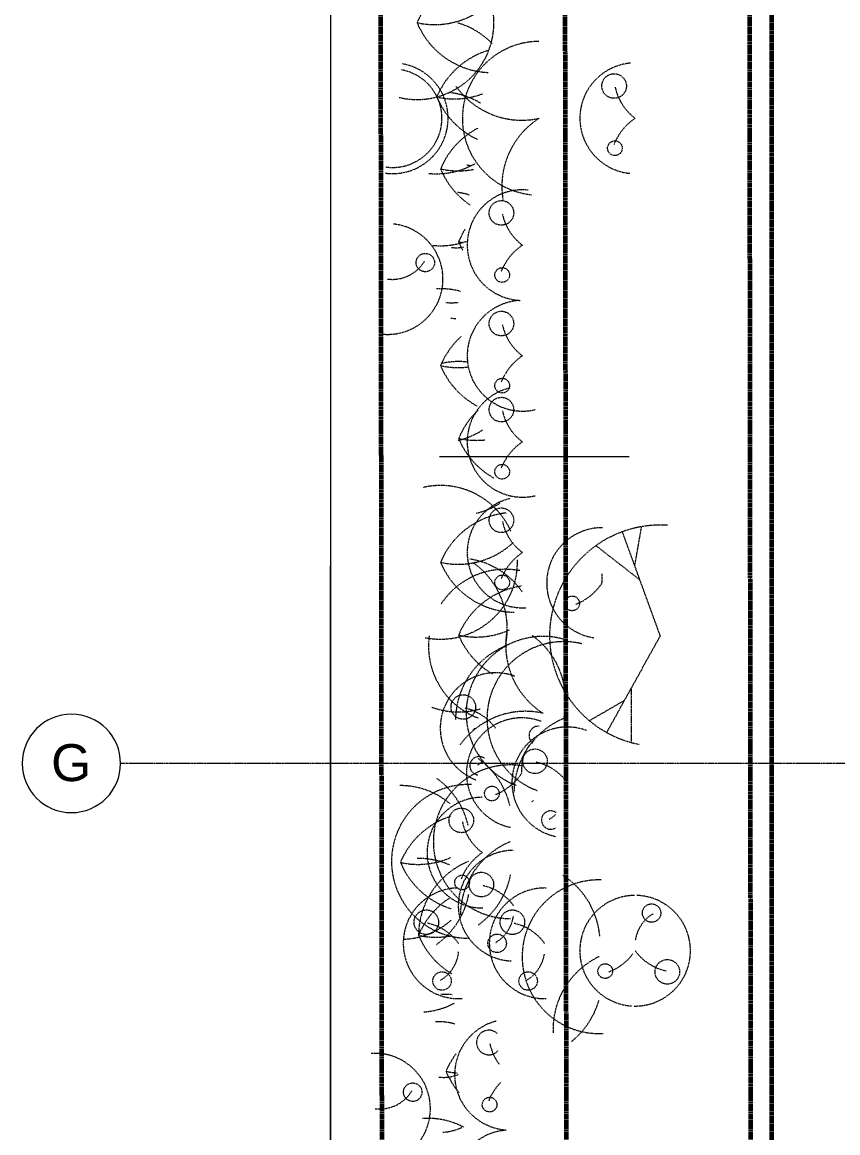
# Model space of a CAD drawing. Header units: inches. Extents: x -4105 to -1989, y 9836 to 11159.
# Drawn here: x -4104.6 to -3839.2, y 10347 to 10708.3 of the extents above; entities that cross this region are included whole.
import ezdxf

# ---------------------------------------------------------------- set-up
doc = ezdxf.new("R2010")
doc.units = ezdxf.units.IN
doc.header["$MEASUREMENT"] = 0
for name, pattern in [('Dash', [0.25, 0.125, -0.125]), ('Dash 1_16_', [0.125, 0.0625, -0.0625]), ('Double Dash 3_8_', [1, 0.375, -0.125, 0.125, -0.125, 0.125, -0.125]), ('Grid Line 1_2_', [0.875, 0.5, -0.125, 0.125, -0.125]), ('Hidden 1_8_', [0.1875, 0.125, -0.0625])]:
    doc.linetypes.add(name, pattern=pattern)
for name, color, linetype, lineweight in [('0-1', 7, 'Continuous', 5), ('0-2', 7, 'Continuous', 9), ('0-4', 130, 'Double Dash 3_8_', 60), ('0-5', 165, 'Continuous', 5), ('A-DETL-GENF-HDLN-1', 253, 'Dash', 9), ('A-DETL-HDLN', 90, 'Hidden 1_8_', 9), ('C-PROP-LINE-1', 130, 'Double Dash 3_8_', 60), ('C-PROP-LINE-2', 91, 'Dash 1_16_', 60), ('C-TOPO', 7, 'Continuous', 9), ('S-GRID-1', 1, 'Grid Line 1_2_', 9), ('S-GRID-IDEN', 1, 'Continuous', 9), ('S-GRID-IDEN-1', 147, 'Continuous', 9)]:
    doc.layers.add(name, color=color, linetype=linetype, lineweight=lineweight)
doc.styles.add('Arial', font='arial.ttf', dxfattribs={"height": 12})

# ---------------------------------------------------------------- blocks, each defined once
blk = doc.blocks.new('yew 26768 - yew 26768-1289254-ENLARGED FLOOR PLAN - 1ST FLOOR PLAN - WEST')
at = {"layer": 'A-DETL-GENF-HDLN-1'}
for radius, start, end in [(18, 0, 169.7949), (16, 0, 169.798), (16, 351.9596, 0), (18, 352.2054, 0)]:
    blk.add_arc((0, 0), radius, start, end, dxfattribs=at)
blk = doc.blocks.new('lupin 26755 - lupin 26755-V90-ENLARGED FLOOR PLAN - 1ST FLOOR PLAN - WEST')
at = {"layer": 'A-DETL-GENF-HDLN-1'}
blk.add_circle((-5.36, 12.26), 3, dxfattribs=at)
for centre, radius, start, end in [((0, 0), 18, 0, 174.1623), ((-12.13, 1.52), 12.23, 352.8605, 59.0245), ((0, 0), 18, 354.1618, 0)]:
    blk.add_arc(centre, radius, start, end, dxfattribs=at)
blk = doc.blocks.new('fountain grass 26747 - fountain grass 26747-V91-ENLARGED FLOOR PLAN - 1ST FLOOR PLAN - WEST')
at = {"layer": 'A-DETL-GENF-HDLN-1'}
for centre, radius, start, end in [((-25.61, 5.7), 26.24, 347.4534, 54.5466), ((0, 0), 25, 0, 153.9254), ((10.02, 24.25), 26.24, 180.4534, 247.5466), ((-10.02, 24.25), 26.24, 292.4534, 357.5304), ((0, 0), 25, 346.6068, 0)]:
    blk.add_arc(centre, radius, start, end, dxfattribs=at)
blk = doc.blocks.new('fountain grass 26747 - fountain grass 26747-V92-ENLARGED FLOOR PLAN - 1ST FLOOR PLAN - WEST')
at = {"layer": 'A-DETL-GENF-HDLN-1'}
for centre, radius, start, end in [((0, 0), 25, 133.9459, 164.1861), ((10.02, 24.25), 26.24, 196.3155, 247.5466), ((-25.61, 5.7), 26.24, 347.4534, 20.3157), ((-10.02, 24.25), 26.24, 292.4534, 335.2824), ((0, 0), 25, 0, 30.0619), ((0, 0), 25, 353.9873, 0)]:
    blk.add_arc(centre, radius, start, end, dxfattribs=at)
blk = doc.blocks.new('lupin 26755 - lupin 26755-V93-ENLARGED FLOOR PLAN - 1ST FLOOR PLAN - WEST')
at = {"layer": 'A-DETL-GENF-HDLN-1'}
for centre, radius, start, end in [((0, 0), 18, 161.3, 174.162), ((-12.13, 1.52), 12.23, 352.8605, 11.9283), ((0, 0), 18, 0, 7.0322), ((0, 0), 18, 354.162, 0)]:
    blk.add_arc(centre, radius, start, end, dxfattribs=at)
blk = doc.blocks.new('fountain grass 26747 - fountain grass 26747-V94-ENLARGED FLOOR PLAN - 1ST FLOOR PLAN - WEST')
at = {"layer": 'A-DETL-GENF-HDLN-1'}
for centre, radius, start, end in [((-25.61, -5.7), 26.24, 305.4534, 12.5466), ((22.14, 14.08), 26.24, 212.4534, 279.5466), ((0, 0), 25, 180.2584, 354.163)]:
    blk.add_arc(centre, radius, start, end, dxfattribs=at)
blk = doc.blocks.new('lupin 26755 - lupin 26755-V95-ENLARGED FLOOR PLAN - 1ST FLOOR PLAN - WEST')
at = {"layer": 'A-DETL-GENF-HDLN-1'}
for centre, radius in [((-10.49, -6.87), 4), ((9.72, -6.62), 2.39)]:
    blk.add_circle(centre, radius, dxfattribs=at)
for centre, radius, start, end in [((-13.57, 9.88), 16.78, 282.0514, 323.9486), ((15.36, 10.23), 18.46, 213.6663, 248.3337), ((0, 0), 18, 184.6547, 354.3191)]:
    blk.add_arc(centre, radius, start, end, dxfattribs=at)
blk = doc.blocks.new('fountain grass 26747 - fountain grass 26747-V96-ENLARGED FLOOR PLAN - 1ST FLOOR PLAN - WEST')
at = {"layer": 'A-DETL-GENF-HDLN-1'}
for centre, radius, start, end in [((-10.02, 24.25), 26.24, 292.4534, 331.9134), ((0, 0), 25, 13.2243, 33.4486), ((-25.61, 5.7), 26.24, 347.4534, 7.1067), ((0, 0), 25, 165.0697, 182.9793), ((10.02, 24.25), 26.24, 222.1711, 247.5466)]:
    blk.add_arc(centre, radius, start, end, dxfattribs=at)
blk = doc.blocks.new('lupin 26755 - lupin 26755-V97-ENLARGED FLOOR PLAN - 1ST FLOOR PLAN - WEST')
at = {"layer": 'A-DETL-GENF-HDLN-1'}
for centre, radius in [((-10.49, -6.87), 4), ((9.72, -6.62), 2.39)]:
    blk.add_circle(centre, radius, dxfattribs=at)
for centre, radius, start, end in [((0, 0), 18, 174.162, 357.8327), ((-13.57, 9.88), 16.78, 282.0514, 323.9486), ((15.36, 10.23), 18.46, 213.6663, 248.3337)]:
    blk.add_arc(centre, radius, start, end, dxfattribs=at)
blk = doc.blocks.new('fountain grass 26747 - fountain grass 26747-V98-ENLARGED FLOOR PLAN - 1ST FLOOR PLAN - WEST')
at = {"layer": 'A-DETL-GENF-HDLN-1'}
for centre, radius, start, end in [((-10.02, 24.25), 26.24, 292.4534, 330.9385), ((0, 0), 25, 13.2243, 32.657), ((-25.61, 5.7), 26.24, 347.4534, 6.3915), ((10.02, 24.25), 26.24, 223.0059, 247.5466), ((0, 0), 25, 173.813, 193.2211)]:
    blk.add_arc(centre, radius, start, end, dxfattribs=at)
blk = doc.blocks.new('lupin 26755 - lupin 26755-V99-ENLARGED FLOOR PLAN - 1ST FLOOR PLAN - WEST')
at = {"layer": 'A-DETL-GENF-HDLN-1'}
for centre, radius in [((-10.49, -6.87), 4), ((9.72, -6.62), 2.39)]:
    blk.add_circle(centre, radius, dxfattribs=at)
for centre, radius, start, end in [((0, 0), 18, 0, 13.2286), ((0, 0), 18, 186.5864, 0), ((-13.57, 9.88), 16.78, 282.0514, 323.9486), ((15.36, 10.23), 18.46, 213.6663, 248.3337)]:
    blk.add_arc(centre, radius, start, end, dxfattribs=at)
blk = doc.blocks.new('fountain grass 26747 - fountain grass 26747-V100-ENLARGED FLOOR PLAN - 1ST FLOOR PLAN - WEST')
at = {"layer": 'A-DETL-GENF-HDLN-1'}
for centre, radius, start, end in [((0, 0), 25, 114.0036, 193.221), ((-25.61, 5.7), 26.24, 347.4534, 43.2), ((0, 0), 25, 0, 91.7834), ((-10.02, 24.25), 26.24, 292.4534, 359.5466), ((10.02, 24.25), 26.24, 186.2611, 247.5466), ((0, 0), 25, 348.5302, 0)]:
    blk.add_arc(centre, radius, start, end, dxfattribs=at)
blk = doc.blocks.new('lupin 26755 - lupin 26755-V101-ENLARGED FLOOR PLAN - 1ST FLOOR PLAN - WEST')
at = {"layer": 'A-DETL-GENF-HDLN-1'}
for centre, radius in [((-10.49, -6.87), 4), ((9.72, -6.62), 2.39)]:
    blk.add_circle(centre, radius, dxfattribs=at)
for centre, radius, start, end in [((0, 0), 18, 0, 13.2287), ((0, 0), 18, 193.2289, 0), ((-13.57, 9.88), 16.78, 282.0514, 323.9486), ((15.36, 10.23), 18.46, 213.6663, 248.3337)]:
    blk.add_arc(centre, radius, start, end, dxfattribs=at)
blk = doc.blocks.new('fountain grass 26747 - fountain grass 26747-V102-ENLARGED FLOOR PLAN - 1ST FLOOR PLAN - WEST')
at = {"layer": 'A-DETL-GENF-HDLN-1'}
for centre, radius, start, end in [((0, 0), 25, 124.2585, 171.8057), ((10.02, 24.25), 26.24, 188.671, 247.5466), ((-25.61, 5.7), 26.24, 347.4534, 24.4229), ((-10.02, 24.25), 26.24, 292.4534, 330.0014), ((0, 0), 25, 0, 16.2223), ((0, 0), 25, 339.6306, 0)]:
    blk.add_arc(centre, radius, start, end, dxfattribs=at)
blk = doc.blocks.new('lupin 26755 - lupin 26755-V103-ENLARGED FLOOR PLAN - 1ST FLOOR PLAN - WEST')
at = {"layer": 'A-DETL-GENF-HDLN-1'}
for centre, radius in [((-10.49, -6.87), 4), ((9.72, -6.62), 2.39)]:
    blk.add_circle(centre, radius, dxfattribs=at)
for centre, radius, start, end in [((0, 0), 18, 193.2288, 0), ((-13.57, 9.88), 16.78, 282.0514, 323.9486), ((15.36, 10.23), 18.46, 213.6663, 248.3337), ((0, 0), 18, 0, 4.0224)]:
    blk.add_arc(centre, radius, start, end, dxfattribs=at)
blk = doc.blocks.new('fountain grass 26747 - fountain grass 26747-V104-ENLARGED FLOOR PLAN - 1ST FLOOR PLAN - WEST')
at = {"layer": 'A-DETL-GENF-HDLN-1'}
for centre, radius, start, end in [((0, 0), 25, 148.796, 174.1571), ((10.02, 24.25), 26.24, 207.6468, 247.5466), ((-25.61, 5.7), 26.24, 347.4534, 11.094), ((-10.02, 24.25), 26.24, 292.4534, 326), ((0, 0), 25, 0, 19.5303), ((0, 0), 25, 354.1629, 0)]:
    blk.add_arc(centre, radius, start, end, dxfattribs=at)
blk = doc.blocks.new('fountain grass 26747 - fountain grass 26747-V105-ENLARGED FLOOR PLAN - 1ST FLOOR PLAN - WEST')
at = {"layer": 'A-DETL-GENF-HDLN-1'}
for centre, radius, start, end in [((0, 0), 25, 170.2506, 174.1571), ((10.02, 24.25), 26.24, 237.6517, 247.5466), ((-25.61, 5.7), 26.24, 347.4534, 351.1718), ((-10.02, 24.25), 26.24, 292.4534, 299.3699), ((0, 0), 25, 354.163, 358.0635)]:
    blk.add_arc(centre, radius, start, end, dxfattribs=at)
blk = doc.blocks.new('elm sapling fall 24458 - elm sapling fall 24458-1276656-ENLARGED FLOOR PLAN - 1ST FLOOR PLAN - WEST')
at = {"layer": 'A-DETL-GENF-HDLN-1'}
for p, q in [((9.49, 17.12), (9.49, 34.73)), ((0, 0), (17.45, 31.49)), ((11.71, 21.13), (23.04, 27.67)), ((0, 0), (12.31, -33.83)), ((6.6, -18.13), (20.91, -29.31)), ((8.28, -22.76), (6.04, -35.49))]:
    blk.add_line(p, q, dxfattribs=at)
for start, end in [(360, 79.0682), (266.1511, 360)]:
    blk.add_arc((0, 0), 36, start, end, dxfattribs=at)
blk = doc.blocks.new('fountain grass 26747 - fountain grass 26747-V155-ENLARGED FLOOR PLAN - 1ST FLOOR PLAN - WEST')
at = {"layer": 'A-DETL-GENF-HDLN-1'}
for centre, radius, start, end in [((-25.61, 5.7), 26.24, 347.4534, 54.5466), ((0, 0), 25, 360, 159.6381), ((22.14, -14.08), 26.24, 80.4534, 147.5466), ((0, 0), 25, 343.7395, 360)]:
    blk.add_arc(centre, radius, start, end, dxfattribs=at)
blk = doc.blocks.new('fountain grass 26746 - fountain grass 26746-1276660-ENLARGED FLOOR PLAN - 1ST FLOOR PLAN - WEST')
at = {"layer": 'A-DETL-GENF-HDLN-1'}
for centre, radius, start, end in [((0, 0), 25, 358.268, 183.1803), ((-23.69, -11.28), 26.24, 25.4534, 92.5466), ((4.35, 25.88), 26.24, 275.2052, 327.5466), ((-7.03, 25.28), 26.24, 218.4534, 254.405)]:
    blk.add_arc(centre, radius, start, end, dxfattribs=at)
blk = doc.blocks.new('lupin 26755 - lupin 26755-V156-ENLARGED FLOOR PLAN - 1ST FLOOR PLAN - WEST')
at = {"layer": 'A-DETL-GENF-HDLN-1'}
blk.add_circle((9.72, 6.62), 2.39, dxfattribs=at)
for centre, radius, start, end in [((0, 0), 18, 360, 81.8917), ((15.36, -10.23), 18.46, 111.6663, 146.3337), ((0, 0), 18, 269.4108, 360), ((-12.13, -1.52), 12.23, 353.3259, 7.1395)]:
    blk.add_arc(centre, radius, start, end, dxfattribs=at)
blk = doc.blocks.new('fountain grass 26747 - fountain grass 26747-V157-ENLARGED FLOOR PLAN - 1ST FLOOR PLAN - WEST')
at = {"layer": 'A-DETL-GENF-HDLN-1'}
for centre, radius, start, end in [((0, 0), 25, 139.5646, 180.5445), ((10.02, 24.25), 26.24, 197.8058, 247.5466), ((-25.61, 5.7), 26.24, 347.4534, 24.0317), ((-10.02, 24.25), 26.24, 292.4534, 342.8604), ((0, 0), 25, 2.1107, 41.623)]:
    blk.add_arc(centre, radius, start, end, dxfattribs=at)
blk = doc.blocks.new('fountain grass 26747 - fountain grass 26747-V158-ENLARGED FLOOR PLAN - 1ST FLOOR PLAN - WEST')
at = {"layer": 'A-DETL-GENF-HDLN-1'}
for centre, radius, start, end in [((-10.02, 24.25), 26.24, 292.4534, 329.4117), ((0, 0), 25, 3.9919, 27.6923), ((0, 0), 25, 156.2026, 181.2542), ((10.02, 24.25), 26.24, 212.482, 247.5466), ((-25.61, 5.7), 26.24, 347.4534, 10.1091)]:
    blk.add_arc(centre, radius, start, end, dxfattribs=at)
blk = doc.blocks.new('lupin 26755 - lupin 26755-V159-ENLARGED FLOOR PLAN - 1ST FLOOR PLAN - WEST')
at = {"layer": 'A-DETL-GENF-HDLN-1'}
for centre, radius in [((-10.49, -6.87), 4), ((9.72, -6.62), 2.39)]:
    blk.add_circle(centre, radius, dxfattribs=at)
for centre, radius, start, end in [((0, 0), 18, 180.1333, 0), ((-13.57, 9.88), 16.78, 282.0514, 323.9486), ((15.36, 10.23), 18.46, 213.6663, 248.3337), ((0, 0), 18, 0, 0.548)]:
    blk.add_arc(centre, radius, start, end, dxfattribs=at)
blk = doc.blocks.new('lupin 26755 - lupin 26755-V160-ENLARGED FLOOR PLAN - 1ST FLOOR PLAN - WEST')
at = {"layer": 'A-DETL-GENF-HDLN-1'}
for centre, radius in [((-10.49, 6.87), 4), ((-5.36, -12.26), 3)]:
    blk.add_circle(centre, radius, dxfattribs=at)
for centre, radius, start, end in [((0, 0), 18, 90.544, 268.3216), ((-13.57, -9.88), 16.78, 36.0514, 77.9486), ((-12.13, -1.52), 12.23, 300.9755, 351.8507)]:
    blk.add_arc(centre, radius, start, end, dxfattribs=at)
blk = doc.blocks.new('fountain grass 26747 - fountain grass 26747-V161-ENLARGED FLOOR PLAN - 1ST FLOOR PLAN - WEST')
at = {"layer": 'A-DETL-GENF-HDLN-1'}
for centre, radius, start, end in [((-25.61, 5.7), 26.24, 13.4101, 54.5466), ((0, 0), 25, 79.6759, 270.2593), ((10.02, -24.25), 26.24, 112.4534, 179.5466), ((-25.61, -5.7), 26.24, 305.4534, 349.0065)]:
    blk.add_arc(centre, radius, start, end, dxfattribs=at)
blk = doc.blocks.new('lupin 26755 - lupin 26755-V162-ENLARGED FLOOR PLAN - 1ST FLOOR PLAN - WEST')
at = {"layer": 'A-DETL-GENF-HDLN-1'}
for centre, radius in [((-10.49, 6.87), 4), ((9.72, 6.62), 2.39), ((-5.36, -12.26), 3)]:
    blk.add_circle(centre, radius, dxfattribs=at)
for centre, radius, start, end in [((0, 0), 18, 88.944, 268.2685), ((0, 0), 18, 360, 86.5672), ((-13.57, -9.88), 16.78, 36.0514, 77.9486), ((15.36, -10.23), 18.46, 111.6663, 142.8588), ((-12.13, -1.52), 12.23, 300.9755, 351.2644), ((0, 0), 18, 270.3784, 360)]:
    blk.add_arc(centre, radius, start, end, dxfattribs=at)
blk = doc.blocks.new('fountain grass 26747 - fountain grass 26747-V163-ENLARGED FLOOR PLAN - 1ST FLOOR PLAN - WEST')
at = {"layer": 'A-DETL-GENF-HDLN-1'}
for centre, radius, start, end in [((-25.61, 5.7), 26.24, 347.4534, 54.5466), ((0, 0), 25, 79.2439, 146.6211), ((0, 0), 25, 172.2421, 249.6362), ((10.02, -24.25), 26.24, 112.4534, 179.5466), ((-25.61, -5.7), 26.24, 305.4534, 306.8581)]:
    blk.add_arc(centre, radius, start, end, dxfattribs=at)
blk = doc.blocks.new('lupin 26755 - lupin 26755-V164-ENLARGED FLOOR PLAN - 1ST FLOOR PLAN - WEST')
at = {"layer": 'A-DETL-GENF-HDLN-1'}
blk.add_circle((-10.49, 6.87), 4, dxfattribs=at)
for centre, radius, start, end in [((0, 0), 18, 69.6318, 257.8924), ((-13.57, -9.88), 16.78, 36.0514, 77.9486), ((-5.36, -12.26), 3, 54.8104, 302.2356), ((-12.13, -1.52), 12.23, 300.9755, 312.8432)]:
    blk.add_arc(centre, radius, start, end, dxfattribs=at)
blk = doc.blocks.new('lupin 26755 - lupin 26755-V165-ENLARGED FLOOR PLAN - 1ST FLOOR PLAN - WEST')
at = {"layer": 'A-DETL-GENF-HDLN-1'}
blk.add_circle((-10.49, 6.87), 4, dxfattribs=at)
for centre, radius, start, end in [((0, 0), 18, 69.6318, 249.6325), ((-13.57, -9.88), 16.78, 36.0514, 77.9486), ((-5.36, -12.26), 3, 54.8106, 264.7533), ((-12.13, -1.52), 12.23, 300.9755, 312.0028)]:
    blk.add_arc(centre, radius, start, end, dxfattribs=at)
blk = doc.blocks.new('fountain grass 26747 - fountain grass 26747-V166-ENLARGED FLOOR PLAN - 1ST FLOOR PLAN - WEST')
at = {"layer": 'A-DETL-GENF-HDLN-1'}
for centre, radius, start, end in [((-25.61, 5.7), 26.24, 347.4534, 54.5466), ((0, 0), 25, 76.4879, 249.6362), ((10.02, -24.25), 26.24, 112.4534, 179.5466), ((-25.61, -5.7), 26.24, 305.4534, 306.8581)]:
    blk.add_arc(centre, radius, start, end, dxfattribs=at)
blk = doc.blocks.new('lupin 26755 - lupin 26755-V167-ENLARGED FLOOR PLAN - 1ST FLOOR PLAN - WEST')
at = {"layer": 'A-DETL-GENF-HDLN-1'}
blk.add_circle((9.72, 6.62), 2.39, dxfattribs=at)
for centre, radius, start, end in [((0, 0), 18, 360, 78.0889), ((15.36, -10.23), 18.46, 111.6663, 146.3337), ((0, 0), 18, 249.6318, 360), ((-12.13, -1.52), 12.23, 312.0028, 7.1395), ((-5.36, -12.26), 3, 360, 54.8148), ((-5.36, -12.26), 3, 264.7489, 360)]:
    blk.add_arc(centre, radius, start, end, dxfattribs=at)
blk = doc.blocks.new('fountain grass 26747 - fountain grass 26747-V168-ENLARGED FLOOR PLAN - 1ST FLOOR PLAN - WEST')
at = {"layer": 'A-DETL-GENF-HDLN-1'}
for centre, radius, start, end in [((-25.61, 5.7), 26.24, 13.4106, 54.5466), ((0, 0), 25, 87.5538, 270.4367), ((10.02, -24.25), 26.24, 112.4534, 179.5466), ((-25.61, -5.7), 26.24, 305.4534, 349.0055)]:
    blk.add_arc(centre, radius, start, end, dxfattribs=at)
blk = doc.blocks.new('lupin 26755 - lupin 26755-V169-ENLARGED FLOOR PLAN - 1ST FLOOR PLAN - WEST')
at = {"layer": 'A-DETL-GENF-HDLN-1'}
for centre, radius in [((-10.49, 6.87), 4), ((-5.36, -12.26), 3)]:
    blk.add_circle(centre, radius, dxfattribs=at)
for centre, radius, start, end in [((0, 0), 18, 90.4331, 273.835), ((-13.57, -9.88), 16.78, 36.0514, 77.9486), ((-12.13, -1.52), 12.23, 300.9755, 354.0034)]:
    blk.add_arc(centre, radius, start, end, dxfattribs=at)
blk = doc.blocks.new('lupin 26755 - lupin 26755-V170-ENLARGED FLOOR PLAN - 1ST FLOOR PLAN - WEST')
at = {"layer": 'A-DETL-GENF-HDLN-1'}
for centre, radius in [((-10.49, 6.87), 4), ((-5.36, -12.26), 3)]:
    blk.add_circle(centre, radius, dxfattribs=at)
for centre, radius, start, end in [((0, 0), 18, 88.2687, 271.9835), ((-13.57, -9.88), 16.78, 36.0514, 77.9486), ((-12.13, -1.52), 12.23, 300.9755, 351.2616)]:
    blk.add_arc(centre, radius, start, end, dxfattribs=at)
blk = doc.blocks.new('lupin 26755 - lupin 26755-V171-ENLARGED FLOOR PLAN - 1ST FLOOR PLAN - WEST')
at = {"layer": 'A-DETL-GENF-HDLN-1'}
blk.add_circle((-5.36, 12.26), 3, dxfattribs=at)
for centre, radius, start, end in [((0, 0), 18, 13.4668, 183.9949), ((-12.13, 1.52), 12.23, 352.8605, 59.0245)]:
    blk.add_arc(centre, radius, start, end, dxfattribs=at)
blk = doc.blocks.new('lupin 26755 - lupin 26755-V172-ENLARGED FLOOR PLAN - 1ST FLOOR PLAN - WEST')
at = {"layer": 'A-DETL-GENF-HDLN-1'}
for centre, radius, start, end in [((0, 0), 18, 3.994, 24.6453), ((0, 0), 18, 163.3344, 183.9949), ((-12.13, 1.52), 12.23, 352.8605, 22.9738)]:
    blk.add_arc(centre, radius, start, end, dxfattribs=at)
blk = doc.blocks.new('fountain grass 26747 - fountain grass 26747-V173-ENLARGED FLOOR PLAN - 1ST FLOOR PLAN - WEST')
at = {"layer": 'A-DETL-GENF-HDLN-1'}
for centre, radius, start, end in [((0, 0), 25, 15.8605, 35.6133), ((0, 0), 25, 152.3061, 183.989), ((10.02, 24.25), 26.24, 207.4006, 247.5466), ((-25.61, 5.7), 26.24, 347.4534, 16.3925), ((-10.02, 24.25), 26.24, 292.4534, 337.1992)]:
    blk.add_arc(centre, radius, start, end, dxfattribs=at)
blk = doc.blocks.new('lupin 26755 - lupin 26755-V174-ENLARGED FLOOR PLAN - 1ST FLOOR PLAN - WEST')
at = {"layer": 'A-DETL-GENF-HDLN-1'}
blk.add_circle((9.72, -6.62), 2.39, dxfattribs=at)
for centre, radius, start, end in [((0, 0), 18, 194.281, 353.7053), ((-13.57, 9.88), 16.78, 282.0514, 307.12), ((15.36, 10.23), 18.46, 226.09, 248.3337), ((-10.49, -6.87), 4, 136.6252, 337), ((-10.49, -6.87), 4, 337, 52.1198)]:
    blk.add_arc(centre, radius, start, end, dxfattribs=at)
blk = doc.blocks.new('lupin 26755 - lupin 26755-V176-ENLARGED FLOOR PLAN - 1ST FLOOR PLAN - WEST')
at = {"layer": 'A-DETL-GENF-HDLN-1'}
for centre, radius in [((-10.49, -6.87), 4), ((9.72, -6.62), 2.39)]:
    blk.add_circle(centre, radius, dxfattribs=at)
for centre, radius, start, end in [((0, 0), 18, 183.9946, 0), ((-13.57, 9.88), 16.78, 282.0514, 323.9486), ((15.36, 10.23), 18.46, 213.6663, 248.3337), ((0, 0), 18, 0, 3.9942)]:
    blk.add_arc(centre, radius, start, end, dxfattribs=at)
blk = doc.blocks.new('fountain grass 26747 - fountain grass 26747-V180-ENLARGED FLOOR PLAN - 1ST FLOOR PLAN - WEST')
at = {"layer": 'A-DETL-GENF-HDLN-1'}
for centre, radius, start, end in [((-10.02, 24.25), 26.24, 292.4534, 310.0082), ((-25.61, 5.7), 26.24, 347.4534, 355.6955), ((0, 0), 25, 3.9919, 12.4929), ((0, 0), 25, 175.516, 183.9891), ((10.02, 24.25), 26.24, 233.1603, 247.5466)]:
    blk.add_arc(centre, radius, start, end, dxfattribs=at)
blk = doc.blocks.new('CTR  - Topography_rvt-1-ENLARGED FLOOR PLAN - 1ST FLOOR PLAN - WEST')
at = {"layer": 'C-TOPO'}
for p, q in [((-4004.23, 10711.75), (-4004.23, 10652.43)), ((-4004.23, 10711.75), (-4004.23, 10652.43)), ((-4004.23, 10652.43), (-4004.23, 10594.89)), ((-4004.23, 10652.43), (-4004.23, 10594.89)), ((-4004.23, 10594.89), (-4004.23, 10531.34)), ((-4004.23, 10594.89), (-4004.23, 10531.34)), ((-4004.23, 10480.32), (-4004.23, 10531.34)), ((-4004.23, 10531.34), (-4004.23, 10480.32)), ((-4004.23, 10480.32), (-4004.23, 10442.17)), ((-4004.23, 10442.17), (-4004.23, 10480.32)), ((-4004.23, 10371.92), (-4004.23, 10442.17)), ((-4004.23, 10442.17), (-4004.23, 10371.92)), ((-4004.23, 10371.92), (-4004.23, 10221.79)), ((-4004.23, 10221.79), (-4004.23, 10371.92))]:
    blk.add_line(p, q, dxfattribs=at)
at = {"layer": '0-2'}
for name, p, rotation in [('fountain grass 26747 - fountain grass 26747-V91-ENLARGED FLOOR PLAN - 1ST FLOOR PLAN - WEST', (-3976.09, 10708.18), 270), ('fountain grass 26747 - fountain grass 26747-V92-ENLARGED FLOOR PLAN - 1ST FLOOR PLAN - WEST', (-3969.67, 10684.02), 270), ('fountain grass 26747 - fountain grass 26747-V94-ENLARGED FLOOR PLAN - 1ST FLOOR PLAN - WEST', (-3936.36, 10677.08), 270), ('lupin 26755 - lupin 26755-V95-ENLARGED FLOOR PLAN - 1ST FLOOR PLAN - WEST', (-3905.12, 10677.08), 270), ('yew 26768 - yew 26768-1289254-ENLARGED FLOOR PLAN - 1ST FLOOR PLAN - WEST', (-3984.01, 10677.08), 270), ('fountain grass 26747 - fountain grass 26747-V104-ENLARGED FLOOR PLAN - 1ST FLOOR PLAN - WEST', (-3968.45, 10660.61), 270), ('fountain grass 26747 - fountain grass 26747-V105-ENLARGED FLOOR PLAN - 1ST FLOOR PLAN - WEST', (-3962.58, 10636.93), 270), ('lupin 26755 - lupin 26755-V93-ENLARGED FLOOR PLAN - 1ST FLOOR PLAN - WEST', (-3964.88, 10635.06), 270), ('lupin 26755 - lupin 26755-V97-ENLARGED FLOOR PLAN - 1ST FLOOR PLAN - WEST', (-3941.79, 10635.81), 270), ('lupin 26755 - lupin 26755-V90-ENLARGED FLOOR PLAN - 1ST FLOOR PLAN - WEST', (-3985.67, 10624.77), 270), ('fountain grass 26747 - fountain grass 26747-V96-ENLARGED FLOOR PLAN - 1ST FLOOR PLAN - WEST', (-3968.45, 10596.61), 270), ('lupin 26755 - lupin 26755-V99-ENLARGED FLOOR PLAN - 1ST FLOOR PLAN - WEST', (-3941.79, 10599.81), 270), ('fountain grass 26747 - fountain grass 26747-V98-ENLARGED FLOOR PLAN - 1ST FLOOR PLAN - WEST', (-3962.58, 10572.93), 270), ('lupin 26755 - lupin 26755-V101-ENLARGED FLOOR PLAN - 1ST FLOOR PLAN - WEST', (-3941.79, 10571.81), 270), ('fountain grass 26747 - fountain grass 26747-V100-ENLARGED FLOOR PLAN - 1ST FLOOR PLAN - WEST', (-3968.45, 10532.61), 270), ('lupin 26755 - lupin 26755-V103-ENLARGED FLOOR PLAN - 1ST FLOOR PLAN - WEST', (-3941.79, 10535.81), 270), ('lupin 26755 - lupin 26755-V156-ENLARGED FLOOR PLAN - 1ST FLOOR PLAN - WEST', (-3915.93, 10525.88), 180), ('elm sapling fall 24458 - elm sapling fall 24458-1276656-ENLARGED FLOOR PLAN - 1ST FLOOR PLAN - WEST', (-3896.99, 10508.73), 180), ('fountain grass 26747 - fountain grass 26747-V102-ENLARGED FLOOR PLAN - 1ST FLOOR PLAN - WEST', (-3962.58, 10508.93), 270), ('fountain grass 26747 - fountain grass 26747-V155-ENLARGED FLOOR PLAN - 1ST FLOOR PLAN - WEST', (-3935.11, 10483.51), 89.99999999999982), ('lupin 26755 - lupin 26755-V167-ENLARGED FLOOR PLAN - 1ST FLOOR PLAN - WEST', (-3942.04, 10464.01), 180), ('fountain grass 26747 - fountain grass 26747-V157-ENLARGED FLOOR PLAN - 1ST FLOOR PLAN - WEST', (-3981.5, 10434.97), 270), ('lupin 26755 - lupin 26755-V159-ENLARGED FLOOR PLAN - 1ST FLOOR PLAN - WEST', (-3954.84, 10438.16), 270), ('fountain grass 26747 - fountain grass 26747-V158-ENLARGED FLOOR PLAN - 1ST FLOOR PLAN - WEST', (-3975.63, 10411.28), 270), ('fountain grass 26746 - fountain grass 26746-1276660-ENLARGED FLOOR PLAN - 1ST FLOOR PLAN - WEST', (-3916.91, 10404.3), 89.99999999999982), ('lupin 26755 - lupin 26755-V162-ENLARGED FLOOR PLAN - 1ST FLOOR PLAN - WEST', (-3905.16, 10406.25), 180), ('fountain grass 26747 - fountain grass 26747-V180-ENLARGED FLOOR PLAN - 1ST FLOOR PLAN - WEST', (-3966.67, 10367.02), 270), ('lupin 26755 - lupin 26755-V172-ENLARGED FLOOR PLAN - 1ST FLOOR PLAN - WEST', (-3968.98, 10365.15), 270), ('lupin 26755 - lupin 26755-V174-ENLARGED FLOOR PLAN - 1ST FLOOR PLAN - WEST', (-3945.88, 10365.9), 270), ('lupin 26755 - lupin 26755-V171-ENLARGED FLOOR PLAN - 1ST FLOOR PLAN - WEST', (-3989.77, 10354.87), 270), ('fountain grass 26747 - fountain grass 26747-V173-ENLARGED FLOOR PLAN - 1ST FLOOR PLAN - WEST', (-3972.55, 10326.71), 270), ('lupin 26755 - lupin 26755-V176-ENLARGED FLOOR PLAN - 1ST FLOOR PLAN - WEST', (-3945.88, 10329.9), 270)]:
    blk.add_blockref(name, p, dxfattribs=dict(at, rotation=rotation))
for name, p in [('fountain grass 26747 - fountain grass 26747-V163-ENLARGED FLOOR PLAN - 1ST FLOOR PLAN - WEST', (-3947.38, 10505.34)), ('fountain grass 26747 - fountain grass 26747-V166-ENLARGED FLOOR PLAN - 1ST FLOOR PLAN - WEST', (-3928.35, 10481.81)), ('lupin 26755 - lupin 26755-V165-ENLARGED FLOOR PLAN - 1ST FLOOR PLAN - WEST', (-3950.57, 10478.67)), ('lupin 26755 - lupin 26755-V164-ENLARGED FLOOR PLAN - 1ST FLOOR PLAN - WEST', (-3927.24, 10461.02)), ('fountain grass 26747 - fountain grass 26747-V161-ENLARGED FLOOR PLAN - 1ST FLOOR PLAN - WEST', (-3945.81, 10441.7)), ('fountain grass 26747 - fountain grass 26747-V168-ENLARGED FLOOR PLAN - 1ST FLOOR PLAN - WEST', (-3959.41, 10435.32)), ('lupin 26755 - lupin 26755-V160-ENLARGED FLOOR PLAN - 1ST FLOOR PLAN - WEST', (-3944.69, 10420.91)), ('lupin 26755 - lupin 26755-V169-ENLARGED FLOOR PLAN - 1ST FLOOR PLAN - WEST', (-3962.6, 10408.66)), ('lupin 26755 - lupin 26755-V170-ENLARGED FLOOR PLAN - 1ST FLOOR PLAN - WEST', (-3934.6, 10408.66))]:
    blk.add_blockref(name, p, dxfattribs=at)
blk = doc.blocks.new('Family - ___-1878357-ENLARGED FLOOR PLAN - 1ST FLOOR PLAN - WEST')
at = {"layer": 'C-PROP-LINE-1'}
for p, q in [((-3988.35, 11061.88), (-3987.1, 9861.79)), ((-3928.35, 11061.88), (-3927.1, 9861.79)), ((-3868.34, 11061.88), (-3867.12, 9890.98))]:
    blk.add_line(p, q, dxfattribs=at)
blk = doc.blocks.new('Grid - Grid Head - Circle-50561-ENLARGED FLOOR PLAN - 1ST FLOOR PLAN - WEST')
at = {"layer": 'S-GRID-IDEN-1'}
for start, end in [(360, 180), (180, 360)]:
    blk.add_arc((0, 0), 0.25, start, end, dxfattribs=at)
blk = doc.blocks.new('CTR - 1st Phase - Shell_rvt-1-ENLARGED FLOOR PLAN - 1ST FLOOR PLAN - WEST')
at = {"layer": 'S-GRID-1'}
blk.add_line((-1989.4, 10467.19), (-4072.56, 10467.19), dxfattribs=at)
at = {"layer": '0-4'}
blk.add_blockref('Family - ___-1878357-ENLARGED FLOOR PLAN - 1ST FLOOR PLAN - WEST', (0, 0), dxfattribs=at)
at = {"layer": '0-5', "xscale": 63.99999999999997, "yscale": 63.99999999999997, "zscale": 63.99999999999997, "rotation": 89.99999999999986}
blk.add_blockref('Grid - Grid Head - Circle-50561-ENLARGED FLOOR PLAN - 1ST FLOOR PLAN - WEST', (-4088.56, 10467.19), dxfattribs=at)
at = {"layer": 'S-GRID-IDEN', "insert": (-4095.16, 10473.44), "char_height": 12, "width": 15.958, "attachment_point": 1, "style": 'Arial'}
blk.add_mtext('G', dxfattribs=at)
blk = doc.blocks.new('Family - ___-1870007-ENLARGED FLOOR PLAN - 1ST FLOOR PLAN - WEST')
at = {"layer": 'C-PROP-LINE-2'}
blk.add_line((-3860.72, 9980.19), (-3860.72, 11061.88), dxfattribs=at)

msp = doc.modelspace()

# ---------------------------------------------------------------- linework, layer by layer
at = {"layer": 'A-DETL-HDLN'}
msp.add_line((-3968.81, 10567.04), (-3907.08, 10567.04), dxfattribs=at)

# ---------------------------------------------------------------- block references
at = {"layer": '0-1'}
for name in ['CTR - 1st Phase - Shell_rvt-1-ENLARGED FLOOR PLAN - 1ST FLOOR PLAN - WEST', 'CTR  - Topography_rvt-1-ENLARGED FLOOR PLAN - 1ST FLOOR PLAN - WEST']:
    msp.add_blockref(name, (0, 0), dxfattribs=at)
at = {"layer": 'C-PROP-LINE-2'}
msp.add_blockref('Family - ___-1870007-ENLARGED FLOOR PLAN - 1ST FLOOR PLAN - WEST', (0, 0), dxfattribs=at)

doc.saveas('drawing.dxf')
